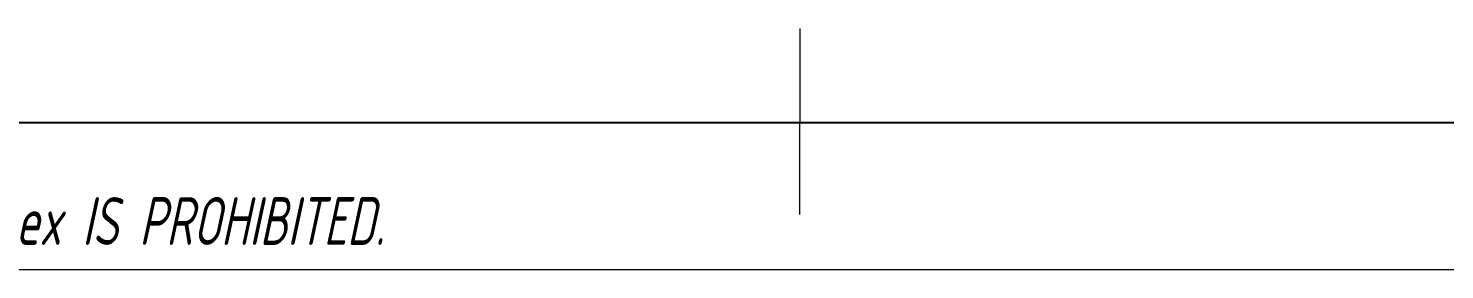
# Model space of a CAD drawing. Header units: millimetres. Extents: x -962 to 79815, y -55582 to 115780.
# Drawn here: x 51054 to 65877, y 0 to 2524 of the extents above; entities that cross this region are included whole.
import ezdxf

# ---------------------------------------------------------------- set-up
doc = ezdxf.new("R2010")
doc.units = ezdxf.units.MM
doc.layers.add('01 Heavy line', color=7, linetype='Continuous', lineweight=18)
doc.styles.add('GB', font='gbeitc.shx', dxfattribs={"width": 0.8, "bigfont": 'gbcbig.shx'})

# ---------------------------------------------------------------- blocks, each defined once
blk = doc.blocks.new('00-Greenex-京立蔚蓝英文图框')
at = {"layer": '01 Heavy line', "color": 4, "lineweight": 25}
blk.add_line((-5, 8), (415, 8), dxfattribs=at)
at = {"layer": '01 Heavy line', "color": 4}
for p, q in [((307.439, 3), (307.439, 8)), ((307.439, -283.878), (307.439, -289)), ((307.439, -283.878), (307.439, -289)), ((-5, -289), (415, -289))]:
    blk.add_line(p, q, dxfattribs=at)
at = {"layer": '01 Heavy line', "color": 7, "lineweight": 18}
blk.add_line((0, 0), (410, 0), dxfattribs=at)
at = {"layer": '01 Heavy line', "color": 4, "insert": (7.561, 3.946), "char_height": 2.6, "attachment_point": 1, "style": 'GB'}
blk.add_mtext('PROPRIETARY AND CONFIDENTIAL: THE INFORMATION CONTAINED IN THIS DRAWING IS THE SOLE PROPETY OF Greenex TECHNOLOGY CO.,LTD. ANY REPRODUCTION IN PART OR AS A WHOLE WITHOUT THE PERMISSION FROM Greenex IS PROHIBITED.', dxfattribs=at)

msp = doc.modelspace()

# ---------------------------------------------------------------- block references
at = {"xscale": 192.3257142857143, "yscale": 192.3257142857143, "zscale": 192.3257142857143}
for p in [(0, 57120.7), (0, 0)]:
    msp.add_blockref('00-Greenex-京立蔚蓝英文图框', p, dxfattribs=at)

doc.saveas('drawing.dxf')
